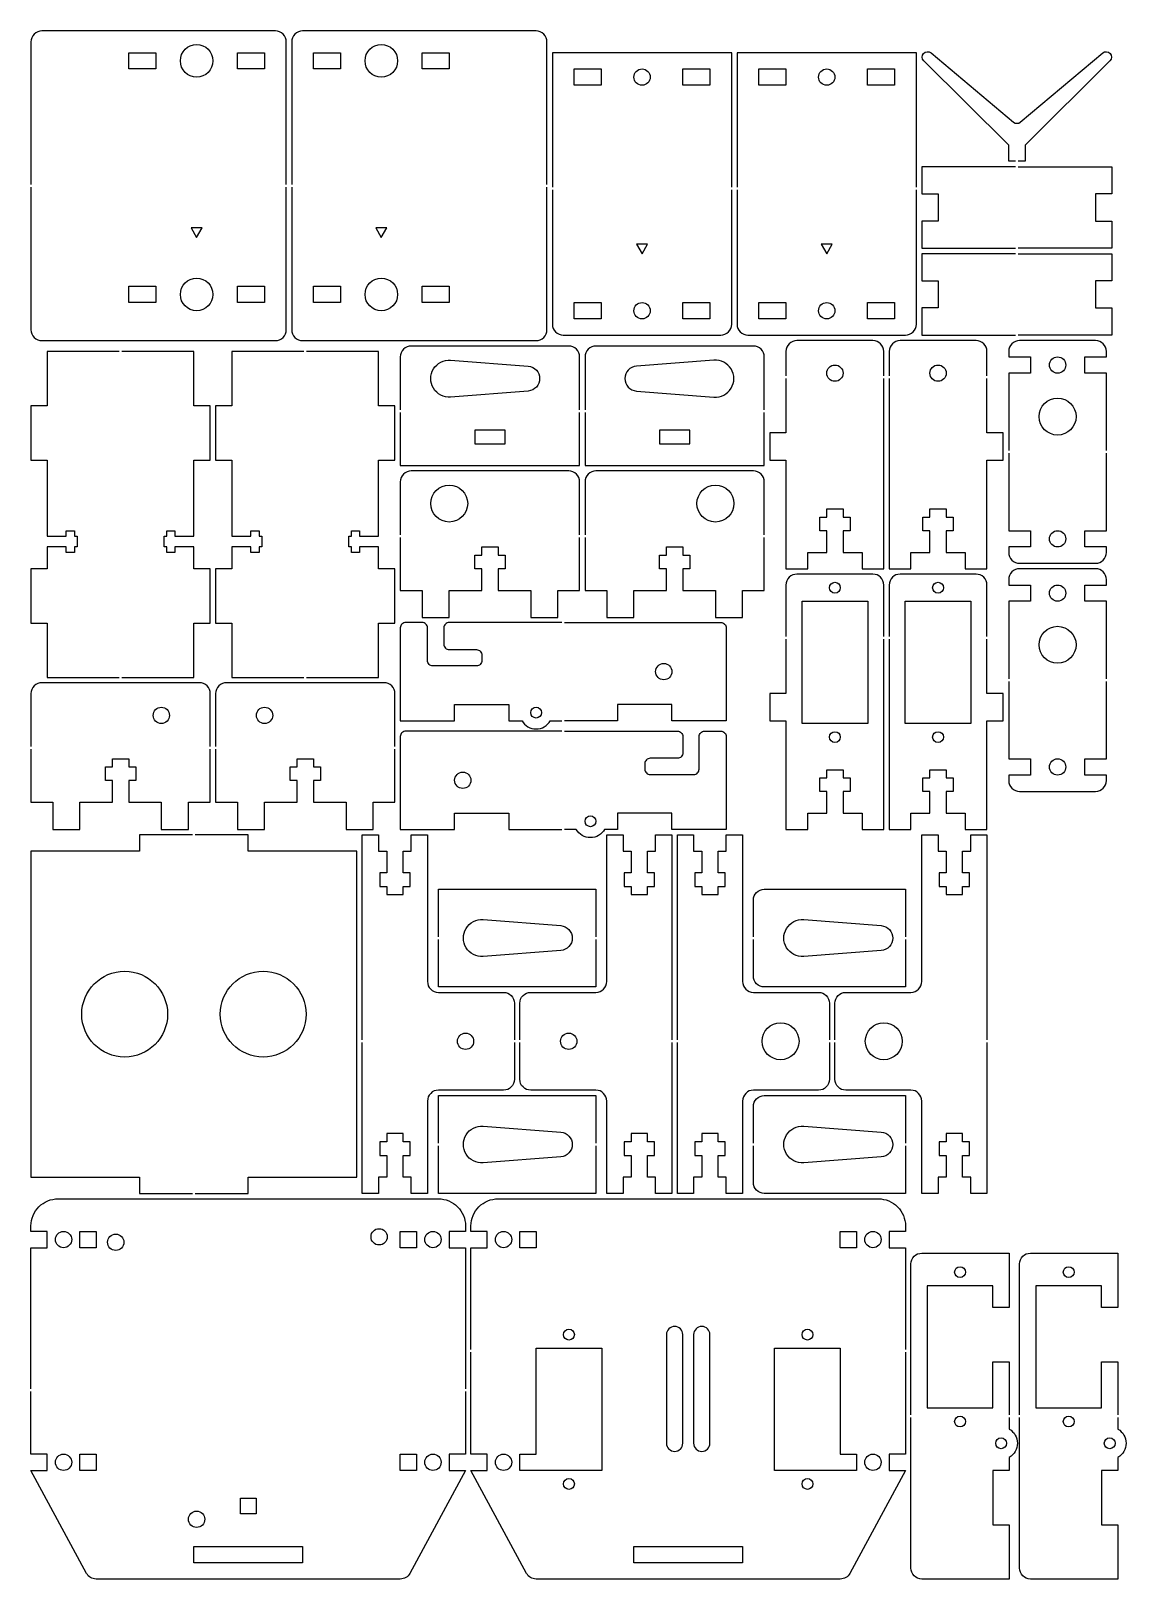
# Model space of a CAD drawing. Extents: x 5 to 207, y 5 to 290.
import ezdxf

# ---------------------------------------------------------------- set-up
doc = ezdxf.new("R2010")
doc.units = 0
doc.layers.get('0').update_dxf_attribs({"linetype": 'continuous'})

# ---------------------------------------------------------------- blocks, each defined once
blk = doc.blocks.new('SKETCH025')
at = {"color": 7}
blk.add_lwpolyline([(134, 261.25), (134, 286), (101, 286), (101, 261.25)], dxfattribs=at)
for points in [[(105, 283), (110, 283), (110, 280), (105, 280)], [(125, 283), (130, 283), (130, 280), (125, 280)], [(117.5, 249), (118.5, 250.73), (116.5, 250.73)], [(105, 240), (110, 240), (110, 237), (105, 237)], [(125, 240), (130, 240), (130, 237), (125, 237)]]:
    blk.add_lwpolyline(points, close=True, dxfattribs=at)
blk.add_lwpolyline([(101, 260.75), (101, 236, 0.414214), (103, 234), (132, 234, 0.414214), (134, 236), (134, 260.75)], format="xyb", dxfattribs=at)
for centre in [(117.5, 281.5), (117.5, 238.5)]:
    blk.add_circle(centre, 1.5, dxfattribs=at)
blk = doc.blocks.new('SKETCH051')
at = {"color": 7}
for points in [[(5, 40), (5, 66), (8, 66), (8, 69), (5, 69), (5, 70, -0.414214), (10, 75), (80, 75, -0.414214), (85, 70), (85, 69), (82, 69), (82, 66), (85, 66), (85, 40)], [(85, 39.5), (85, 28), (82, 28), (82, 25), (85, 25), (74.76, 6.05, -0.275514), (73, 5), (17, 5, -0.275514), (15.24, 6.05), (5, 25), (8, 25), (8, 28), (5, 28), (5, 39.5)]]:
    blk.add_lwpolyline(points, format="xyb", dxfattribs=at)
for points in [[(14, 69), (17, 69), (17, 66), (14, 66)], [(73, 69), (76, 69), (76, 66), (73, 66)], [(14, 28), (17, 28), (17, 25), (14, 25)], [(73, 28), (76, 28), (76, 25), (73, 25)], [(43.55, 19.9), (46.45, 19.9), (46.45, 17), (43.55, 17)], [(35, 11), (55, 11), (55, 8), (35, 8)]]:
    blk.add_lwpolyline(points, close=True, dxfattribs=at)
for centre in [(11, 67.5), (20.6, 67), (69.1, 68), (79, 67.5), (11, 26.5), (79, 26.5), (35.5, 16)]:
    blk.add_circle(centre, 1.5, dxfattribs=at)
blk = doc.blocks.new('SKETCH039')
at = {"color": 7}
for points in [[(203, 170.75), (203, 185), (199, 185), (199, 188), (203, 188), (203, 189, 0.414214), (201, 191), (187, 191, 0.414214), (185, 189), (185, 188), (189, 188), (189, 185), (185, 185), (185, 170.75)], [(185, 170.25), (185, 156), (189, 156), (189, 153), (185, 153), (185, 152, 0.414214), (187, 150), (201, 150, 0.414214), (203, 152), (203, 153), (199, 153), (199, 156), (203, 156), (203, 170.25)]]:
    blk.add_lwpolyline(points, format="xyb", dxfattribs=at)
for centre, radius in [((194, 186.5), 1.5), ((194, 177), 3.4), ((194, 154.5), 1.5)]:
    blk.add_circle(centre, radius, dxfattribs=at)
blk = doc.blocks.new('SKETCH046')
at = {"color": 7}
blk.add_lwpolyline([(38, 158.25), (38, 168, 0.414214), (36, 170), (7, 170, 0.414214), (5, 168), (5, 158.25)], format="xyb", dxfattribs=at)
blk.add_lwpolyline([(5, 157.75), (5, 148), (9, 148), (9, 143), (14, 143), (14, 148), (20, 148), (20, 152), (18.7, 152), (18.7, 154.5), (20, 154.5), (20, 156), (23, 156), (23, 154.5), (24.3, 154.5), (24.3, 152), (23, 152), (23, 148), (29, 148), (29, 143), (34, 143), (34, 148), (38, 148), (38, 157.75)], dxfattribs=at)
blk.add_circle((29, 164), 1.5, dxfattribs=at)
blk = doc.blocks.new('SKETCH094')
at = {"color": 7}
blk.add_lwpolyline([(162, 178.5), (162, 188, 0.414214), (160, 190), (146, 190, 0.414214), (144, 188), (144, 178.5)], format="xyb", dxfattribs=at)
blk.add_lwpolyline([(146.95, 185), (159.05, 185), (159.05, 162.5), (146.95, 162.5)], close=True, dxfattribs=at)
blk.add_lwpolyline([(144, 178), (144, 168), (141, 168), (141, 163), (144, 163), (144, 143), (148, 143), (148, 146), (151.5, 146), (151.5, 150), (150.2, 150), (150.2, 152.5), (151.5, 152.5), (151.5, 154), (154.5, 154), (154.5, 152.5), (155.8, 152.5), (155.8, 150), (154.5, 150), (154.5, 146), (158, 146), (158, 143), (162, 143), (162, 178)], dxfattribs=at)
for centre in [(153, 187.5), (153, 160)]:
    blk.add_circle(centre, 1, dxfattribs=at)
blk = doc.blocks.new('SKETCH095')
at = {"color": 7}
blk.add_lwpolyline([(162, 226.5), (162, 231, 0.414214), (160, 233), (146, 233, 0.414214), (144, 231), (144, 226.5)], format="xyb", dxfattribs=at)
blk.add_lwpolyline([(144, 226), (144, 216), (141, 216), (141, 211), (144, 211), (144, 191), (148, 191), (148, 194), (151.5, 194), (151.5, 198), (150.2, 198), (150.2, 200.5), (151.5, 200.5), (151.5, 202), (154.5, 202), (154.5, 200.5), (155.8, 200.5), (155.8, 198), (154.5, 198), (154.5, 194), (158, 194), (158, 191), (162, 191), (162, 226)], dxfattribs=at)
blk.add_circle((153, 227), 1.5, dxfattribs=at)
blk = doc.blocks.new('SKETCH052')
at = {"color": 7}
for points in [[(86, 47.25), (86, 66), (89, 66), (89, 69), (86, 69), (86, 70, -0.414214), (91, 75), (161, 75, -0.414214), (166, 70), (166, 69), (163, 69), (163, 66), (166, 66), (166, 47.25)], [(166, 46.75), (166, 28), (163, 28), (163, 25), (166, 25), (155.76, 6.05, -0.275514), (154, 5), (98, 5, -0.275514), (96.24, 6.05), (86, 25), (89, 25), (89, 28), (86, 28), (86, 46.75)]]:
    blk.add_lwpolyline(points, format="xyb", dxfattribs=at)
for points in [[(95, 69), (98, 69), (98, 66), (95, 66)], [(154, 69), (157, 69), (157, 66), (154, 66)], [(98, 47.5), (110.1, 47.5), (110.1, 25), (98, 25), (95, 25), (95, 28), (98, 28)], [(141.9, 47.5), (154, 47.5), (154, 28), (157, 28), (157, 25), (154, 25), (141.9, 25)], [(116, 11), (136, 11), (136, 8), (116, 8)]]:
    blk.add_lwpolyline(points, close=True, dxfattribs=at)
for points in [[(122, 50), (122, 30, 1), (125, 30), (125, 50, 1)], [(127, 50), (127, 30, 1), (130, 30), (130, 50, 1)]]:
    blk.add_lwpolyline(points, format="xyb", close=True, dxfattribs=at)
for centre, radius in [((92, 67.5), 1.5), ((160, 67.5), 1.5), ((104.05, 50), 1), ((147.95, 50), 1), ((92, 26.5), 1.5), ((160, 26.5), 1.5), ((104.05, 22.5), 1), ((147.95, 22.5), 1)]:
    blk.add_circle(centre, radius, dxfattribs=at)
blk = doc.blocks.new('SKETCH083')
at = {"color": 7}
for points in [[(95, 104.25), (95, 111, -0.414214), (97, 113), (109, 113, 0.414214), (111, 115), (111, 142), (114, 142), (114, 139), (115.5, 139), (115.5, 135), (114.2, 135), (114.2, 132.5), (115.5, 132.5), (115.5, 131), (118.5, 131), (118.5, 132.5), (119.8, 132.5), (119.8, 135), (118.5, 135), (118.5, 139), (120, 139), (120, 142), (123, 142), (123, 104.25)], [(123, 103.75), (123, 76), (120, 76), (120, 79), (118.5, 79), (118.5, 83), (119.8, 83), (119.8, 85.5), (118.5, 85.5), (118.5, 87), (115.5, 87), (115.5, 85.5), (114.2, 85.5), (114.2, 83), (115.5, 83), (115.5, 79), (114, 79), (114, 76), (111, 76), (111, 93, 0.414214), (109, 95), (97, 95, -0.414215), (95, 97), (95, 103.75)]]:
    blk.add_lwpolyline(points, format="xyb", dxfattribs=at)
blk.add_circle((104, 104), 1.5, dxfattribs=at)
blk = doc.blocks.new('SKETCH064')
at = {"color": 7}
for points in [[(138, 85.25), (138, 92, -0.414214), (140, 94), (166, 94), (166, 85.25)], [(166, 84.75), (166, 76), (140, 76, -0.414214), (138, 78), (138, 84.75)]]:
    blk.add_lwpolyline(points, format="xyb", dxfattribs=at)
blk.add_lwpolyline([(147.26, 88.39), (161.53, 87.29, -0.92607), (161.53, 82.71), (147.26, 81.61, -1.079832)], format="xyb", close=True, dxfattribs=at)
blk = doc.blocks.new('SKETCH084')
at = {"color": 7}
for points in [[(66, 104.25), (66, 142), (69, 142), (69, 139), (70.5, 139), (70.5, 135), (69.2, 135), (69.2, 132.5), (70.5, 132.5), (70.5, 131), (73.5, 131), (73.5, 132.5), (74.8, 132.5), (74.8, 135), (73.5, 135), (73.5, 139), (75, 139), (75, 142), (78, 142), (78, 115, 0.414214), (80, 113), (92, 113, -0.414214), (94, 111), (94, 104.25)], [(94, 103.75), (94, 97, -0.414215), (92, 95), (80, 95, 0.414214), (78, 93), (78, 76), (75, 76), (75, 79), (73.5, 79), (73.5, 83), (74.8, 83), (74.8, 85.5), (73.5, 85.5), (73.5, 87), (70.5, 87), (70.5, 85.5), (69.2, 85.5), (69.2, 83), (70.5, 83), (70.5, 79), (69, 79), (69, 76), (66, 76), (66, 103.75)]]:
    blk.add_lwpolyline(points, format="xyb", dxfattribs=at)
blk.add_circle((85, 104), 1.5, dxfattribs=at)
blk = doc.blocks.new('SKETCH099')
at = {"color": 7}
blk.add_lwpolyline([(72, 158.25), (72, 168, 0.414214), (70, 170), (41, 170, 0.414214), (39, 168), (39, 158.25)], format="xyb", dxfattribs=at)
blk.add_lwpolyline([(39, 157.75), (39, 148), (43, 148), (43, 143), (48, 143), (48, 148), (54, 148), (54, 152), (52.7, 152), (52.7, 154.5), (54, 154.5), (54, 156), (57, 156), (57, 154.5), (58.3, 154.5), (58.3, 152), (57, 152), (57, 148), (63, 148), (63, 143), (68, 143), (68, 148), (72, 148), (72, 157.75)], dxfattribs=at)
blk.add_circle((48, 164), 1.5, dxfattribs=at)
blk = doc.blocks.new('SKETCH100')
at = {"color": 7}
blk.add_lwpolyline([(140, 197.25), (140, 207, 0.414214), (138, 209), (109, 209, 0.414214), (107, 207), (107, 197.25)], format="xyb", dxfattribs=at)
blk.add_lwpolyline([(107, 196.75), (107, 187), (111, 187), (111, 182), (116, 182), (116, 187), (122, 187), (122, 191), (120.7, 191), (120.7, 193.5), (122, 193.5), (122, 195), (125, 195), (125, 193.5), (126.3, 193.5), (126.3, 191), (125, 191), (125, 187), (131, 187), (131, 182), (136, 182), (136, 187), (140, 187), (140, 196.75)], dxfattribs=at)
blk.add_circle((131, 203), 3.4, dxfattribs=at)
blk = doc.blocks.new('SKETCH107')
at = {"color": 7}
for points in [[(186.25, 265), (169, 265), (169, 260), (172, 260), (172, 255), (169, 255), (169, 250), (186.25, 250)], [(186.75, 265), (204, 265), (204, 260), (201, 260), (201, 255), (204, 255), (204, 250), (186.75, 250)]]:
    blk.add_lwpolyline(points, dxfattribs=at)
blk = doc.blocks.new('SKETCH104')
at = {"color": 7}
blk.add_lwpolyline([(106, 220.25), (106, 230, 0.414214), (104, 232), (75, 232, 0.414214), (73, 230), (73, 220.25)], format="xyb", dxfattribs=at)
blk.add_lwpolyline([(82.26, 229.39), (96.53, 228.29, -0.92607), (96.53, 223.71), (82.26, 222.61, -1.079832)], format="xyb", close=True, dxfattribs=at)
blk.add_lwpolyline([(73, 219.75), (73, 210), (106, 210), (106, 219.75)], dxfattribs=at)
blk.add_lwpolyline([(92.3, 214), (92.3, 216.5), (86.7, 216.5), (86.7, 214)], close=True, dxfattribs=at)
blk = doc.blocks.new('SKETCH102')
at = {"color": 7}
for points in [[(52, 261.75), (52, 288, 0.414214), (50, 290), (7, 290, 0.414214), (5, 288), (5, 261.75)], [(5, 261.25), (5, 235, 0.414214), (7, 233), (50, 233, 0.414214), (52, 235), (52, 261.25)]]:
    blk.add_lwpolyline(points, format="xyb", dxfattribs=at)
for points in [[(23, 286), (28, 286), (28, 283), (23, 283)], [(43, 286), (48, 286), (48, 283), (43, 283)], [(35.5, 252), (36.5, 253.73), (34.5, 253.73)], [(23, 243), (28, 243), (28, 240), (23, 240)], [(43, 243), (48, 243), (48, 240), (43, 240)]]:
    blk.add_lwpolyline(points, close=True, dxfattribs=at)
for centre in [(35.5, 284.5), (35.5, 241.5)]:
    blk.add_circle(centre, 3, dxfattribs=at)
blk = doc.blocks.new('SKETCH105')
at = {"color": 7}
blk.add_lwpolyline([(140, 220.25), (140, 230, 0.414214), (138, 232), (109, 232, 0.414214), (107, 230), (107, 220.25)], format="xyb", dxfattribs=at)
blk.add_lwpolyline([(130.74, 229.39), (116.47, 228.29, 0.92607), (116.47, 223.71), (130.74, 222.61, 1.079832)], format="xyb", close=True, dxfattribs=at)
blk.add_lwpolyline([(107, 219.75), (107, 210), (140, 210), (140, 219.75)], dxfattribs=at)
blk.add_lwpolyline([(126.3, 214), (126.3, 216.5), (120.7, 216.5), (120.7, 214)], close=True, dxfattribs=at)
blk = doc.blocks.new('SKETCH103')
at = {"color": 7}
for points in [[(100, 261.75), (100, 288, 0.414214), (98, 290), (55, 290, 0.414214), (53, 288), (53, 261.75)], [(53, 261.25), (53, 235, 0.414214), (55, 233), (98, 233, 0.414214), (100, 235), (100, 261.25)]]:
    blk.add_lwpolyline(points, format="xyb", dxfattribs=at)
for points in [[(57, 286), (62, 286), (62, 283), (57, 283)], [(77, 286), (82, 286), (82, 283), (77, 283)], [(69.5, 252), (70.5, 253.73), (68.5, 253.73)], [(57, 243), (62, 243), (62, 240), (57, 240)], [(77, 243), (82, 243), (82, 240), (77, 240)]]:
    blk.add_lwpolyline(points, close=True, dxfattribs=at)
for centre in [(69.5, 284.5), (69.5, 241.5)]:
    blk.add_circle(centre, 3, dxfattribs=at)
blk = doc.blocks.new('SKETCH101')
at = {"color": 7}
blk.add_lwpolyline([(106, 197.25), (106, 207, 0.414214), (104, 209), (75, 209, 0.414214), (73, 207), (73, 197.25)], format="xyb", dxfattribs=at)
blk.add_lwpolyline([(73, 196.75), (73, 187), (77, 187), (77, 182), (82, 182), (82, 187), (88, 187), (88, 191), (86.7, 191), (86.7, 193.5), (88, 193.5), (88, 195), (91, 195), (91, 193.5), (92.3, 193.5), (92.3, 191), (91, 191), (91, 187), (97, 187), (97, 182), (102, 182), (102, 187), (106, 187), (106, 196.75)], dxfattribs=at)
blk.add_circle((82, 203), 3.4, dxfattribs=at)
blk = doc.blocks.new('SKETCH108')
at = {"color": 7}
for points in [[(186.25, 249), (169, 249), (169, 244), (172, 244), (172, 239), (169, 239), (169, 234), (186.25, 234)], [(186.75, 249), (204, 249), (204, 244), (201, 244), (201, 239), (204, 239), (204, 234), (186.75, 234)]]:
    blk.add_lwpolyline(points, dxfattribs=at)
blk = doc.blocks.new('SKETCH003')
at = {"color": 7}
for points in [[(34.75, 142), (25, 142), (25, 139), (5, 139), (5, 79), (25, 79), (25, 76), (34.75, 76)], [(35.25, 76), (45, 76), (45, 79), (65, 79), (65, 139), (45, 139), (45, 142), (35.25, 142)]]:
    blk.add_lwpolyline(points, dxfattribs=at)
for centre in [(22.25, 109), (47.75, 109)]:
    blk.add_circle(centre, 7.9, dxfattribs=at)
blk = doc.blocks.new('SKETCH109')
at = {"color": 7}
for points in [[(102.75, 181.1), (82, 181.1, 0.414214), (81, 180.1), (81, 177.1, 0.414214), (82, 176.1), (87, 176.1, -0.414214), (88, 175.1), (88, 174.1, -0.414214), (87, 173.1), (79, 173.1, -0.414214), (78, 174.1), (78, 180.1, 0.414214), (77, 181.1), (74, 181.1, 0.414214), (73, 180.1), (73, 163), (83, 163), (83, 166), (93, 166), (93, 163), (95.4, 163, 0.57735), (100.6, 163), (102.75, 163)], [(103.25, 181.1), (132, 181.1, -0.414214), (133, 180.1), (133, 163), (123, 163), (123, 166), (113, 166), (113, 163), (103.25, 163)]]:
    blk.add_lwpolyline(points, format="xyb", dxfattribs=at)
for centre, radius in [((121.5, 172.05), 1.5), ((98, 164.5), 1)]:
    blk.add_circle(centre, radius, dxfattribs=at)
blk = doc.blocks.new('SKETCH110')
at = {"color": 7}
for points in [[(102.75, 161.1), (74, 161.1, 0.414214), (73, 160.1), (73, 143), (83, 143), (83, 146), (93, 146), (93, 143), (102.75, 143)], [(103.25, 161.1), (124, 161.1, -0.414214), (125, 160.1), (125, 157.1, -0.414214), (124, 156.1), (119, 156.1, 0.414214), (118, 155.1), (118, 154.1, 0.414214), (119, 153.1), (127, 153.1, 0.414214), (128, 154.1), (128, 160.1, -0.414214), (129, 161.1), (132, 161.1, -0.414214), (133, 160.1), (133, 143), (123, 143), (123, 146), (113, 146), (113, 143), (110.6, 143, -0.57735), (105.4, 143), (103.25, 143)]]:
    blk.add_lwpolyline(points, format="xyb", dxfattribs=at)
for centre, radius in [((84.5, 152.05), 1.5), ((108, 144.5), 1)]:
    blk.add_circle(centre, radius, dxfattribs=at)
blk = doc.blocks.new('SKETCH112')
at = {"color": 7}
for points in [[(167, 35.25), (167, 63, -0.414214), (169, 65), (185.1, 65), (185.1, 55), (182.1, 55), (182.1, 59), (170, 59), (170, 36.5), (182.1, 36.5), (182.1, 45), (185.1, 45), (185.1, 35.25)], [(185.1, 34.75), (185.1, 32.6, -0.57735), (185.1, 27.4), (185.1, 25), (182.1, 25), (182.1, 15), (185.1, 15), (185.1, 5), (169, 5, -0.414214), (167, 7), (167, 34.75)]]:
    blk.add_lwpolyline(points, format="xyb", dxfattribs=at)
for centre in [(176.05, 61.5), (176.05, 34), (183.6, 30)]:
    blk.add_circle(centre, 1, dxfattribs=at)
blk = doc.blocks.new('SKETCH128')
at = {"color": 7}
for points in [[(21.25, 231), (8, 231), (8, 221), (5, 221), (5, 211), (8, 211), (8, 197), (11.5, 197), (11.5, 198), (13, 198), (13, 197), (13.5, 197), (13.5, 195), (13, 195), (13, 194), (11.5, 194), (11.5, 195), (8, 195), (8, 191), (5, 191), (5, 181), (8, 181), (8, 171), (21.25, 171)], [(21.75, 171), (35, 171), (35, 181), (38, 181), (38, 191), (35, 191), (35, 195), (31.5, 195), (31.5, 194), (30, 194), (30, 195), (29.5, 195), (29.5, 197), (30, 197), (30, 198), (31.5, 198), (31.5, 197), (35, 197), (35, 211), (38, 211), (38, 221), (35, 221), (35, 231), (21.75, 231)]]:
    blk.add_lwpolyline(points, dxfattribs=at)
blk = doc.blocks.new('SKETCH124')
at = {"color": 7}
blk.add_lwpolyline([(181, 178.5), (181, 188, 0.414214), (179, 190), (165, 190, 0.414214), (163, 188), (163, 178.5)], format="xyb", dxfattribs=at)
blk.add_lwpolyline([(165.95, 185), (178.05, 185), (178.05, 162.5), (165.95, 162.5)], close=True, dxfattribs=at)
blk.add_lwpolyline([(163, 178), (163, 143), (167, 143), (167, 146), (170.5, 146), (170.5, 150), (169.2, 150), (169.2, 152.5), (170.5, 152.5), (170.5, 154), (173.5, 154), (173.5, 152.5), (174.8, 152.5), (174.8, 150), (173.5, 150), (173.5, 146), (177, 146), (177, 143), (181, 143), (181, 163), (184, 163), (184, 168), (181, 168), (181, 178)], dxfattribs=at)
for centre in [(172, 187.5), (172, 160)]:
    blk.add_circle(centre, 1, dxfattribs=at)
blk = doc.blocks.new('SKETCH125')
at = {"color": 7}
blk.add_lwpolyline([(181, 226.5), (181, 231, 0.414214), (179, 233), (165, 233, 0.414214), (163, 231), (163, 226.5)], format="xyb", dxfattribs=at)
blk.add_lwpolyline([(163, 226), (163, 191), (167, 191), (167, 194), (170.5, 194), (170.5, 198), (169.2, 198), (169.2, 200.5), (170.5, 200.5), (170.5, 202), (173.5, 202), (173.5, 200.5), (174.8, 200.5), (174.8, 198), (173.5, 198), (173.5, 194), (177, 194), (177, 191), (181, 191), (181, 211), (184, 211), (184, 216), (181, 216), (181, 226)], dxfattribs=at)
blk.add_circle((172, 227), 1.5, dxfattribs=at)
blk = doc.blocks.new('SKETCH117')
at = {"color": 7}
for points in [[(80, 123.25), (80, 132), (109, 132), (109, 123.25)], [(109, 122.75), (109, 114), (80, 114), (80, 122.75)]]:
    blk.add_lwpolyline(points, dxfattribs=at)
blk.add_lwpolyline([(88.26, 126.39), (102.53, 125.29, -0.92607), (102.53, 120.71), (88.26, 119.61, -1.079832)], format="xyb", close=True, dxfattribs=at)
blk = doc.blocks.new('SKETCH116')
at = {"color": 7}
for points in [[(80, 85.25), (80, 94), (109, 94), (109, 85.25)], [(109, 84.75), (109, 76), (80, 76), (80, 84.75)]]:
    blk.add_lwpolyline(points, dxfattribs=at)
blk.add_lwpolyline([(88.26, 88.39), (102.53, 87.29, -0.92607), (102.53, 82.71), (88.26, 81.61, -1.079832)], format="xyb", close=True, dxfattribs=at)
blk = doc.blocks.new('SKETCH129')
at = {"color": 7}
for points in [[(124, 104.25), (124, 142), (127, 142), (127, 139), (128.5, 139), (128.5, 135), (127.2, 135), (127.2, 132.5), (128.5, 132.5), (128.5, 131), (131.5, 131), (131.5, 132.5), (132.8, 132.5), (132.8, 135), (131.5, 135), (131.5, 139), (133, 139), (133, 142), (136, 142), (136, 115, 0.414214), (138, 113), (150, 113, -0.414214), (152, 111), (152, 104.25)], [(152, 103.75), (152, 97, -0.414215), (150, 95), (138, 95, 0.414214), (136, 93), (136, 76), (133, 76), (133, 79), (131.5, 79), (131.5, 83), (132.8, 83), (132.8, 85.5), (131.5, 85.5), (131.5, 87), (128.5, 87), (128.5, 85.5), (127.2, 85.5), (127.2, 83), (128.5, 83), (128.5, 79), (127, 79), (127, 76), (124, 76), (124, 103.75)]]:
    blk.add_lwpolyline(points, format="xyb", dxfattribs=at)
blk.add_circle((143, 104), 3.4, dxfattribs=at)
blk = doc.blocks.new('SKETCH130')
at = {"color": 7}
for points in [[(153, 104.25), (153, 111, -0.414214), (155, 113), (167, 113, 0.414214), (169, 115), (169, 142), (172, 142), (172, 139), (173.5, 139), (173.5, 135), (172.2, 135), (172.2, 132.5), (173.5, 132.5), (173.5, 131), (176.5, 131), (176.5, 132.5), (177.8, 132.5), (177.8, 135), (176.5, 135), (176.5, 139), (178, 139), (178, 142), (181, 142), (181, 104.25)], [(181, 103.75), (181, 76), (178, 76), (178, 79), (176.5, 79), (176.5, 83), (177.8, 83), (177.8, 85.5), (176.5, 85.5), (176.5, 87), (173.5, 87), (173.5, 85.5), (172.2, 85.5), (172.2, 83), (173.5, 83), (173.5, 79), (172, 79), (172, 76), (169, 76), (169, 93, 0.414214), (167, 95), (155, 95, -0.414214), (153, 97), (153, 103.75)]]:
    blk.add_lwpolyline(points, format="xyb", dxfattribs=at)
blk.add_circle((162, 104), 3.4, dxfattribs=at)
blk = doc.blocks.new('SKETCH132')
at = {"color": 7}
blk.add_lwpolyline([(168, 261.25), (168, 286), (135, 286), (135, 261.25)], dxfattribs=at)
for points in [[(139, 283), (144, 283), (144, 280), (139, 280)], [(159, 283), (164, 283), (164, 280), (159, 280)], [(151.5, 249), (152.5, 250.73), (150.5, 250.73)], [(139, 240), (144, 240), (144, 237), (139, 237)], [(159, 240), (164, 240), (164, 237), (159, 237)]]:
    blk.add_lwpolyline(points, close=True, dxfattribs=at)
blk.add_lwpolyline([(135, 260.75), (135, 236, 0.414214), (137, 234), (166, 234, 0.414214), (168, 236), (168, 260.75)], format="xyb", dxfattribs=at)
for centre in [(151.5, 281.5), (151.5, 238.5)]:
    blk.add_circle(centre, 1.5, dxfattribs=at)
blk = doc.blocks.new('SKETCH131')
at = {"color": 7}
for points in [[(138, 123.25), (138, 130, -0.414214), (140, 132), (166, 132), (166, 123.25)], [(166, 122.75), (166, 114), (140, 114, -0.414214), (138, 116), (138, 122.75)]]:
    blk.add_lwpolyline(points, format="xyb", dxfattribs=at)
blk.add_lwpolyline([(147.26, 126.39), (161.53, 125.29, -0.92607), (161.53, 120.71), (147.26, 119.61, -1.079832)], format="xyb", close=True, dxfattribs=at)
blk = doc.blocks.new('SKETCH134')
at = {"color": 7}
for points in [[(55.25, 231), (42, 231), (42, 221), (39, 221), (39, 211), (42, 211), (42, 197), (45.5, 197), (45.5, 198), (47, 198), (47, 197), (47.5, 197), (47.5, 195), (47, 195), (47, 194), (45.5, 194), (45.5, 195), (42, 195), (42, 191), (39, 191), (39, 181), (42, 181), (42, 171), (55.25, 171)], [(55.75, 171), (69, 171), (69, 181), (72, 181), (72, 191), (69, 191), (69, 195), (65.5, 195), (65.5, 194), (64, 194), (64, 195), (63.5, 195), (63.5, 197), (64, 197), (64, 198), (65.5, 198), (65.5, 197), (69, 197), (69, 211), (72, 211), (72, 221), (69, 221), (69, 231), (55.75, 231)]]:
    blk.add_lwpolyline(points, dxfattribs=at)
blk = doc.blocks.new('SKETCH135')
at = {"color": 7}
for points in [[(187, 35.25), (187, 63, -0.414214), (189, 65), (205.1, 65), (205.1, 55), (202.1, 55), (202.1, 59), (190, 59), (190, 36.5), (202.1, 36.5), (202.1, 45), (205.1, 45), (205.1, 35.25)], [(205.1, 34.75), (205.1, 32.6, -0.57735), (205.1, 27.4), (205.1, 25), (202.1, 25), (202.1, 15), (205.1, 15), (205.1, 5), (189, 5, -0.414214), (187, 7), (187, 34.75)]]:
    blk.add_lwpolyline(points, format="xyb", dxfattribs=at)
for centre in [(196.05, 61.5), (196.05, 34), (203.6, 30)]:
    blk.add_circle(centre, 1, dxfattribs=at)
blk = doc.blocks.new('SKETCH136')
at = {"color": 7}
for points in [[(203, 212.75), (203, 227), (199, 227), (199, 230), (203, 230), (203, 231, 0.414214), (201, 233), (187, 233, 0.414214), (185, 231), (185, 230), (189, 230), (189, 227), (185, 227), (185, 212.75)], [(185, 212.25), (185, 198), (189, 198), (189, 195), (185, 195), (185, 194, 0.414214), (187, 192), (201, 192, 0.414214), (203, 194), (203, 195), (199, 195), (199, 198), (203, 198), (203, 212.25)]]:
    blk.add_lwpolyline(points, format="xyb", dxfattribs=at)
for centre, radius in [((194, 228.5), 1.5), ((194, 219), 3.4), ((194, 196.5), 1.5)]:
    blk.add_circle(centre, radius, dxfattribs=at)

msp = doc.modelspace()

# ---------------------------------------------------------------- linework, layer by layer
at = {"color": 7}
msp.add_lwpolyline([(186.25, 266), (185, 266), (185, 269), (169.36, 284.47, -0.959911), (170.7, 285.95), (185.86, 273.23, 0.36397), (187.14, 273.23), (202.3, 285.95, -0.959911), (203.64, 284.47), (188, 269), (188, 266), (186.75, 266)], format="xyb", dxfattribs=at)

# ---------------------------------------------------------------- block references
for name in ['SKETCH102', 'SKETCH103', 'SKETCH025', 'SKETCH132', 'SKETCH107', 'SKETCH108', 'SKETCH128', 'SKETCH134', 'SKETCH104', 'SKETCH105', 'SKETCH095', 'SKETCH125', 'SKETCH136', 'SKETCH101', 'SKETCH100', 'SKETCH039', 'SKETCH094', 'SKETCH124', 'SKETCH109', 'SKETCH046', 'SKETCH099', 'SKETCH110', 'SKETCH003', 'SKETCH084', 'SKETCH083', 'SKETCH129', 'SKETCH130', 'SKETCH117', 'SKETCH131', 'SKETCH116', 'SKETCH064', 'SKETCH051', 'SKETCH052', 'SKETCH112', 'SKETCH135']:
    msp.add_blockref(name, (0, 0), dxfattribs=at)

doc.saveas('drawing.dxf')
